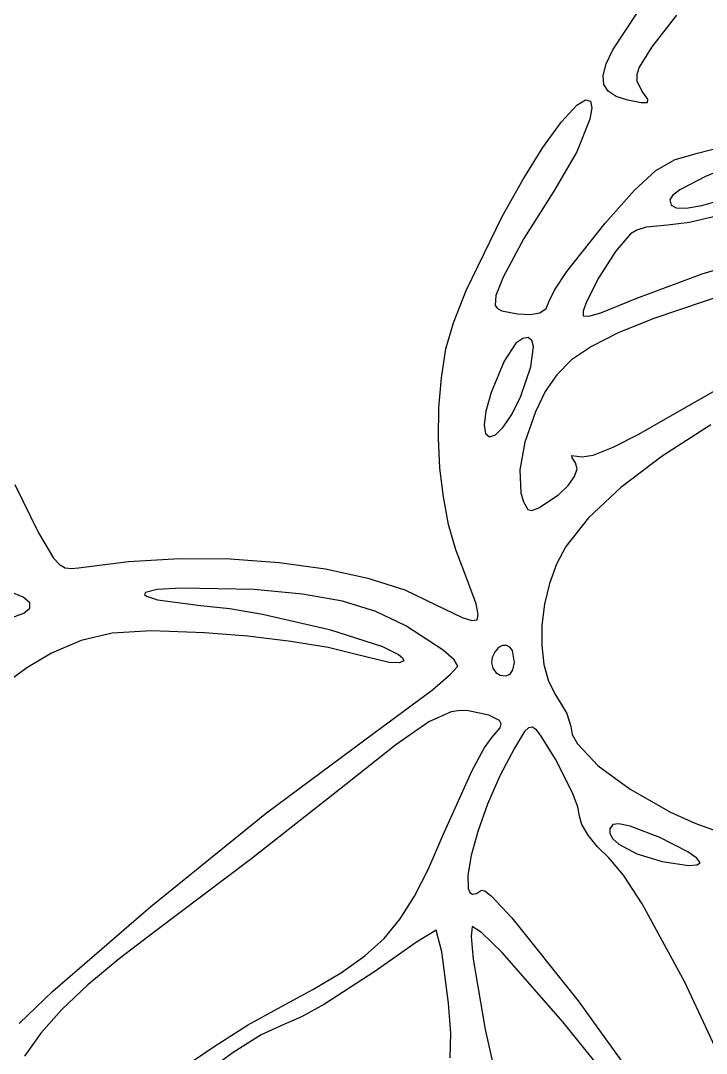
# Model space of a CAD drawing. Extents: x 9 to 1857, y 16 to 982.
# Drawn here: x 1455.3 to 1512.2, y 555.9 to 641.7 of the extents above; entities that cross this region are included whole.
import ezdxf

# ---------------------------------------------------------------- set-up
doc = ezdxf.new("R2010")
doc.units = 0

msp = doc.modelspace()

# ---------------------------------------------------------------- linework, layer by layer
at = {"layer": 'Layer 1'}
for p, q in [((1504.478655, 639.269579), (1506.5259, 642.38298)), ((1509.7729, 642.14352), (1507.727417, 639.520056)), ((1503.923706, 638.101121), (1504.478655, 639.269579)), ((1507.727417, 639.520056), (1506.676313, 637.82683)), ((1503.677338, 637.156528), (1503.923706, 638.101121)), ((1503.736645, 636.409575), (1503.677338, 637.156528)), ((1506.473118, 637.217014), (1506.457877, 636.705307)), ((1506.676313, 637.82683), (1506.473118, 637.217014)), ((1504.098727, 635.83404), (1503.736645, 636.409575)), ((1506.457877, 636.705307), (1506.9104, 635.79695)), ((1504.760679, 635.403699), (1504.098727, 635.83404)), ((1506.9104, 635.79695), (1507.346898, 635.176303)), ((1500.214743, 633.305372), (1501.4953, 634.6831)), ((1501.4953, 634.6831), (1502.215782, 635.120661)), ((1502.215782, 635.120661), (1502.618534, 635.018204)), ((1502.618534, 635.018204), (1502.725125, 634.455738)), ((1505.7196, 635.09233), (1504.760679, 635.403699)), ((1506.821483, 634.865413), (1505.7196, 635.09233)), ((1507.340588, 634.879598), (1506.821483, 634.865413)), ((1507.346898, 635.176303), (1507.340588, 634.879598)), ((1502.725125, 634.455738), (1502.557125, 633.513269)), ((1498.676555, 631.160895), (1500.214743, 633.305372)), ((1502.557125, 633.513269), (1501.483628, 630.808354)), ((1496.998311, 628.468487), (1498.676555, 631.160895)), ((1511.521, 630.68599), (1513.443102, 631.198624)), ((1501.483628, 630.808354), (1499.5706, 627.54352)), ((1509.64235, 630.161654), (1511.521, 630.68599)), ((1508.053125, 629.258805), (1509.64235, 630.161654)), ((1515.258431, 630.029776), (1512.15862, 628.76075)), ((1506.279288, 627.619066), (1508.053125, 629.258805)), ((1512.15862, 628.76075), (1510.033653, 627.652223)), ((1495.297588, 625.446969), (1496.998311, 628.468487)), ((1499.5706, 627.54352), (1497.082663, 623.609855)), ((1503.8468, 624.88406), (1506.279288, 627.619066)), ((1509.438976, 627.191982), (1509.2107, 626.81247)), ((1510.033653, 627.652223), (1509.438976, 627.191982)), ((1511.8599, 626.351813), (1516.003872, 627.515387)), ((1509.2107, 626.81247), (1509.310464, 626.379873)), ((1509.310464, 626.379873), (1509.747303, 626.150619)), ((1509.747303, 626.150619), (1510.578141, 626.137127)), ((1510.578141, 626.137127), (1511.8599, 626.351813)), ((1492.299002, 619.291884), (1495.297588, 625.446969)), ((1513.781563, 625.621805), (1510.839651, 624.934095)), ((1500.668525, 620.866001), (1503.8468, 624.88406)), ((1506.471928, 624.306901), (1505.9317, 624.00615)), ((1507.2344, 624.539141), (1506.471928, 624.306901)), ((1509.0207, 624.70623), (1507.2344, 624.539141)), ((1510.839651, 624.934095), (1509.0207, 624.70623)), ((1497.082663, 623.609855), (1495.3676, 620.39925)), ((1505.9317, 624.00615), (1504.692066, 622.539719)), ((1511.887875, 620.671039), (1519.1185, 622.83752)), ((1504.692066, 622.539719), (1503.312425, 620.365788)), ((1499.642478, 619.329762), (1500.668525, 620.866001)), ((1495.3676, 620.39925), (1494.764017, 618.878841)), ((1503.312425, 620.365788), (1502.264397, 618.306692)), ((1506.479, 618.66193), (1511.887875, 620.671039)), ((1491.23629, 616.595957), (1492.299002, 619.291884)), ((1499.1953, 618.39271), (1499.642478, 619.329762)), ((1516.5138, 619.90742), (1507.880373, 616.965854)), ((1494.764017, 618.878841), (1494.697013, 618.032913)), ((1498.936698, 617.806024), (1499.1953, 618.39271)), ((1502.264397, 618.306692), (1502.012118, 617.577188)), ((1503.473013, 617.445499), (1506.479, 618.66193)), ((1494.697013, 618.032913), (1494.895732, 617.784519)), ((1494.895732, 617.784519), (1495.265802, 617.610715)), ((1495.265802, 617.610715), (1496.5696, 617.3615)), ((1497.632408, 617.293785), (1498.418588, 617.440838)), ((1498.418588, 617.440838), (1498.936698, 617.806024)), ((1502.012118, 617.577188), (1502.0196, 617.18477)), ((1502.479077, 617.17143), (1503.473013, 617.445499)), ((1490.6214, 614.4462), (1491.23629, 616.595957)), ((1496.5696, 617.3615), (1497.632408, 617.293785)), ((1502.0196, 617.18477), (1502.479077, 617.17143)), ((1507.880373, 616.965854), (1504.932145, 615.773232)), ((1504.932145, 615.773232), (1502.702488, 614.653894)), ((1496.4148, 614.92391), (1495.449438, 613.41423)), ((1497.008882, 615.310742), (1496.4148, 614.92391)), ((1497.453361, 615.375911), (1497.008882, 615.310742)), ((1497.745663, 615.146409), (1497.453361, 615.375911)), ((1497.883213, 614.64923), (1497.745663, 615.146409)), ((1490.246094, 612.027482), (1490.6214, 614.4462)), ((1497.683758, 612.959812), (1497.883213, 614.64923)), ((1502.702488, 614.653894), (1501.046088, 613.523721)), ((1495.449438, 613.41423), (1494.3709, 610.81996)), ((1501.046088, 613.523721), (1499.817633, 612.298596)), ((1496.8344, 610.5236), (1497.683758, 612.959812)), ((1499.817633, 612.298596), (1498.871808, 610.894402)), ((1490.041281, 609.540089), (1490.246094, 612.027482)), ((1509.0389, 608.74445), (1514.644808, 611.9334)), ((1494.3709, 610.81996), (1493.927636, 609.260816)), ((1498.871808, 610.894402), (1498.0633, 609.22702)), ((1496.083157, 609.001506), (1496.8344, 610.5236)), ((1496.8344, 610.5236), (1496.8344, 610.5236)), ((1490.002959, 607.032116), (1490.041281, 609.540089)), ((1493.927636, 609.260816), (1493.786972, 608.125975)), ((1495.370603, 607.935463), (1496.083157, 609.001506)), ((1498.0633, 609.22702), (1497.168008, 606.6869)), ((1493.786972, 608.125975), (1493.904921, 607.420727)), ((1506.648522, 607.35122), (1509.0389, 608.74445)), ((1512.615113, 608.148009), (1508.563331, 605.531606)), ((1493.904921, 607.420727), (1494.2375, 607.150365)), ((1494.2375, 607.150365), (1494.740722, 607.32018)), ((1494.740722, 607.32018), (1495.370603, 607.935463)), ((1504.50465, 606.270543), (1506.648522, 607.35122)), ((1490.127125, 604.551655), (1490.002959, 607.032116)), ((1497.168008, 606.6869), (1496.756738, 604.405266)), ((1502.841753, 605.609674), (1504.50465, 606.270543)), ((1501.093356, 605.38887), (1501.075525, 605.598561)), ((1501.075525, 605.598561), (1501.8943, 605.47587)), ((1501.8943, 605.47587), (1502.841753, 605.609674)), ((1508.563331, 605.531606), (1505.143017, 602.938388)), ((1490.409775, 602.1468), (1490.127125, 604.551655)), ((1501.3777, 604.98098), (1501.093356, 605.38887)), ((1501.505905, 604.490698), (1501.3777, 604.98098)), ((1496.756738, 604.405266), (1496.839173, 602.50495)), ((1500.767177, 603.092604), (1501.290338, 603.838401)), ((1501.290338, 603.838401), (1501.505905, 604.490698)), ((1454.8434, 603.18913), (1456.795322, 599.182256)), ((1499.9726, 602.32182), (1500.767177, 603.092604)), ((1505.143017, 602.938388), (1502.447248, 600.42436)), ((1490.846906, 599.865643), (1490.409775, 602.1468)), ((1496.839173, 602.50495), (1497.068558, 601.736169)), ((1498.346425, 601.2382), (1499.973, 602.32183)), ((1499.973, 602.32183), (1499.9726, 602.32182)), ((1497.068558, 601.736169), (1497.425, 601.10878)), ((1497.425, 601.10878), (1497.755766, 601.034312)), ((1497.755766, 601.034312), (1498.346425, 601.2382)), ((1502.447248, 600.42436), (1500.5691, 598.04553)), ((1491.434516, 597.756279), (1490.846906, 599.865643)), ((1456.795322, 599.182256), (1458.048225, 597.058639)), ((1492.1686, 595.8668), (1491.434516, 597.756279)), ((1500.5691, 598.04553), (1499.799723, 596.577051)), ((1458.048225, 597.058639), (1458.543203, 596.532096)), ((1464.266819, 596.789523), (1468.490527, 597.027885)), ((1468.490527, 597.027885), (1472.695037, 596.998893)), ((1472.695037, 596.998893), (1476.774863, 596.713409)), ((1458.543203, 596.532096), (1459.020216, 596.27122)), ((1459.020216, 596.27122), (1459.531527, 596.207628)), ((1459.531527, 596.207628), (1460.1294, 596.27294)), ((1460.1294, 596.27294), (1464.266819, 596.789523)), ((1476.774863, 596.713409), (1480.624518, 596.182297)), ((1480.624518, 596.182297), (1484.138517, 595.416423)), ((1499.799723, 596.577051), (1499.210898, 594.952302)), ((1484.138517, 595.416423), (1487.211373, 594.426649)), ((1493.13385, 593.276655), (1492.1686, 595.8668)), ((1455.526937, 593.816549), (1454.4307, 594.26936)), ((1466.641509, 594.46068), (1465.6675, 594.21589)), ((1468.667975, 594.586899), (1466.641509, 594.46068)), ((1474.6935, 594.45255), (1468.667975, 594.586899)), ((1478.726244, 594.087761), (1474.6935, 594.45255)), ((1487.211373, 594.426649), (1489.7376, 593.22384)), ((1499.210898, 594.952302), (1498.807246, 593.239061)), ((1456.072355, 593.36696), (1455.526937, 593.816549)), ((1465.6675, 594.21589), (1465.608082, 594.061901)), ((1465.608082, 594.061901), (1465.766448, 593.904386)), ((1465.766448, 593.904386), (1466.661513, 593.596529)), ((1466.661513, 593.596529), (1470.2398, 593.13376)), ((1482.0232, 593.498602), (1478.726244, 594.087761)), ((1484.806856, 592.631805), (1482.0232, 593.498602)), ((1455.564162, 592.505817), (1456.08031, 592.927686)), ((1456.08031, 592.927686), (1456.072355, 593.36696)), ((1470.2398, 593.13376), (1472.674479, 592.875477)), ((1472.674479, 592.875477), (1475.398028, 592.423793)), ((1487.2997, 591.4341), (1484.806856, 592.631805)), ((1489.7376, 593.22384), (1491.97445, 592.131511)), ((1493.304091, 592.386534), (1493.13385, 593.276655)), ((1498.807246, 593.239061), (1498.593387, 591.505103)), ((1454.537269, 592.108447), (1455.564162, 592.505817)), ((1475.398028, 592.423793), (1480.94845, 591.147385)), ((1491.97445, 592.131511), (1492.778306, 591.90141)), ((1492.778306, 591.90141), (1493.2201, 591.93826)), ((1493.2201, 591.93826), (1493.304091, 592.386534)), ((1462.921713, 590.836774), (1460.325042, 590.241986)), ((1466.169402, 591.026192), (1462.921713, 590.836774)), ((1470.5733, 590.87802), (1466.169402, 591.026192)), ((1474.187589, 590.58719), (1470.5733, 590.87802)), ((1480.94845, 591.147385), (1485.364497, 589.718862)), ((1490.388575, 589.41603), (1487.2997, 591.4341)), ((1498.593387, 591.505103), (1498.573943, 589.818204)), ((1460.325042, 590.241986), (1457.8742, 589.17405)), ((1477.746613, 590.154376), (1474.187589, 590.58719)), ((1480.840655, 589.63803), (1477.746613, 590.154376)), ((1457.8742, 589.17405), (1455.840016, 587.953803)), ((1483.06, 589.0966), (1480.840655, 589.63803)), ((1485.364497, 589.718862), (1486.670077, 589.077034)), ((1491.299131, 588.618984), (1490.388575, 589.41603)), ((1494.701878, 589.326246), (1494.4633, 588.82331)), ((1494.998222, 589.656286), (1494.701878, 589.326246)), ((1495.322311, 589.820389), (1494.998222, 589.656286)), ((1495.644125, 589.825516), (1495.322311, 589.820389)), ((1495.933642, 589.678628), (1495.644125, 589.825516)), ((1496.160841, 589.386686), (1495.933642, 589.678628)), ((1496.3082, 588.39548), (1496.160841, 589.386686)), ((1498.573943, 589.818204), (1498.753533, 588.246142)), ((1485.897888, 588.402302), (1483.06, 589.0966)), ((1486.777352, 588.362934), (1485.897888, 588.402302)), ((1486.670077, 589.077034), (1487.013772, 588.796887)), ((1487.1196, 588.55255), (1486.777352, 588.362934)), ((1487.013772, 588.796887), (1487.1196, 588.55255)), ((1491.599, 588.10875), (1491.299131, 588.618984)), ((1494.4633, 588.82331), (1494.400091, 588.36399)), ((1494.400091, 588.36399), (1494.505275, 587.93487)), ((1496.186239, 587.807255), (1496.3082, 588.39548)), ((1496.3082, 588.39548), (1496.3082, 588.39548)), ((1498.753533, 588.246142), (1499.136778, 586.856691)), ((1455.840016, 587.953803), (1453.555128, 586.305362)), ((1489.504725, 586.144405), (1491.011209, 587.42202)), ((1491.011209, 587.42202), (1491.599, 588.10875)), ((1494.505275, 587.93487), (1494.756897, 587.58399)), ((1494.756897, 587.58399), (1495.133, 587.35939)), ((1495.600055, 587.290446), (1495.950662, 587.439323)), ((1495.950662, 587.439323), (1496.186239, 587.807255)), ((1495.133, 587.35939), (1495.600055, 587.290446)), ((1499.136778, 586.856691), (1499.7283, 585.71763)), ((1484.6479, 582.54656), (1489.504725, 586.144405)), ((1499.7283, 585.71763), (1500.655538, 584.161384)), ((1491.056552, 584.309346), (1489.215663, 583.471406)), ((1491.798552, 584.422519), (1491.056552, 584.309346)), ((1492.507, 584.38301), (1491.798552, 584.422519)), ((1494.190692, 584.034853), (1492.507, 584.38301)), ((1495.057813, 583.576591), (1494.190692, 584.034853)), ((1500.655538, 584.161384), (1501.0019, 583.09656)), ((1489.215663, 583.471406), (1486.471867, 581.562094)), ((1495.194015, 583.296268), (1495.057813, 583.576591)), ((1495.136702, 582.976536), (1495.194015, 583.296268)), ((1475.731834, 575.907926), (1484.6479, 582.54656)), ((1494.4557, 582.203), (1495.136702, 582.976536)), ((1497.151716, 582.668755), (1496.3075, 581.29669)), ((1497.475999, 582.980869), (1497.151716, 582.668755)), ((1497.78835, 583.029161), (1497.475999, 582.980869)), ((1498.128732, 582.802725), (1497.78835, 583.029161)), ((1498.537109, 582.290654), (1498.128732, 582.802725)), ((1499.7177, 580.36598), (1498.537109, 582.290654)), ((1501.0019, 583.09656), (1501.114987, 582.422953)), ((1501.114987, 582.422953), (1501.54918, 581.636896)), ((1486.471867, 581.562094), (1482.3127, 578.27431)), ((1493.795492, 581.278565), (1494.4557, 582.203)), ((1501.54918, 581.636896), (1503.263788, 579.828465)), ((1492.803138, 579.428555), (1493.795492, 581.278565)), ((1496.3075, 581.29669), (1495.104491, 578.982431)), ((1501.132675, 577.576291), (1499.7177, 580.36598)), ((1503.263788, 579.828465), (1505.911527, 577.873334)), ((1490.3597, 574.02515), (1492.803138, 579.428555)), ((1495.104491, 578.982431), (1494.082986, 576.630658)), ((1482.3127, 578.27431), (1474.403663, 572.049385)), ((1501.562813, 576.423039), (1501.132675, 577.576291)), ((1505.911527, 577.873334), (1509.2582, 575.97357)), ((1494.082986, 576.630658), (1493.275191, 574.380102)), ((1501.7204, 575.63771), (1501.562813, 576.423039)), ((1466.10835, 568.142435), (1475.731834, 575.907926)), ((1501.911961, 574.952476), (1501.7204, 575.63771)), ((1509.2582, 575.97357), (1509.2582, 575.97348)), ((1509.2582, 575.97348), (1511.298089, 575.049213)), ((1502.434488, 574.071761), (1501.911961, 574.952476)), ((1504.4776, 574.94734), (1504.222689, 574.591334)), ((1504.222689, 574.591334), (1504.234619, 574.191471)), ((1504.985622, 575.004611), (1504.4776, 574.94734)), ((1505.904216, 574.800645), (1504.985622, 575.004611)), ((1508.378675, 573.870945), (1505.904216, 574.800645)), ((1511.298089, 575.049213), (1513.052988, 574.42775)), ((1489.166356, 571.272732), (1490.3597, 574.02515)), ((1493.275191, 574.380102), (1492.713313, 572.369495)), ((1503.20817, 573.109088), (1502.434488, 574.071761)), ((1504.234619, 574.191471), (1504.489708, 573.765521)), ((1504.489708, 573.765521), (1504.964275, 573.331253)), ((1510.712097, 572.682127), (1508.378675, 573.870945)), ((1504.1532, 572.17798), (1503.20817, 573.109088)), ((1504.964275, 573.331253), (1506.477119, 572.508838)), ((1474.403663, 572.049385), (1466.5454, 566.11771)), ((1492.713313, 572.369495), (1492.429558, 570.737569)), ((1505.359371, 570.747877), (1504.1532, 572.17798)), ((1506.477119, 572.508838), (1508.5837, 571.86638)), ((1511.454393, 572.154264), (1510.712097, 572.682127)), ((1511.7156, 571.75808), (1511.454393, 572.154264)), ((1488.022564, 569.001761), (1489.166356, 571.272732)), ((1508.5837, 571.86638), (1510.774025, 571.560395)), ((1508.5837, 571.86638), (1508.5837, 571.86638)), ((1510.774025, 571.560395), (1511.452281, 571.594501)), ((1511.452281, 571.594501), (1511.7156, 571.75808)), ((1492.429558, 570.737569), (1492.456133, 569.623054)), ((1506.904616, 568.370497), (1505.359371, 570.747877)), ((1492.456133, 569.623054), (1492.595859, 569.303181)), ((1493.148317, 569.224907), (1493.5691, 569.50119)), ((1493.5691, 569.50119), (1493.846951, 569.436785)), ((1493.846951, 569.436785), (1494.373448, 569.016053)), ((1486.82935, 567.10866), (1488.022564, 569.001761)), ((1492.595859, 569.303181), (1492.825245, 569.164684)), ((1492.825245, 569.164684), (1493.148317, 569.224907)), ((1494.373448, 569.016053), (1496.090913, 567.198671)), ((1457.994766, 561.101107), (1466.10835, 568.142435)), ((1510.4653, 561.858741), (1506.904616, 568.370497)), ((1485.487738, 565.489849), (1486.82935, 567.10866)), ((1496.090913, 567.198671), (1501.6134, 560.31171)), ((1466.5454, 566.11771), (1463.485607, 563.792088)), ((1489.8236, 566.17396), (1488.1658, 565.191636)), ((1490.27545, 564.368736), (1489.8236, 566.17396)), ((1492.8041, 566.47478), (1492.712178, 565.653681)), ((1493.575191, 565.99661), (1492.8041, 566.47478)), ((1495.251175, 564.343863), (1493.575191, 565.99661)), ((1483.898752, 564.04175), (1485.487738, 565.489849)), ((1488.1658, 565.191636), (1484.7143, 562.75375)), ((1492.712178, 565.653681), (1492.8854, 563.768788)), ((1490.8281, 560.10478), (1490.27545, 564.368736)), ((1500.33, 558.55422), (1495.251175, 564.343863)), ((1463.485607, 563.792088), (1460.892597, 561.62449)), ((1481.963417, 562.660787), (1483.898752, 564.04175)), ((1492.8854, 563.768788), (1493.8853, 557.92922)), ((1479.582758, 561.243379), (1481.963417, 562.660787)), ((1484.7143, 562.75375), (1480.5458, 560.027581)), ((1513.741209, 554.81238), (1510.4653, 561.858741)), ((1455.197098, 558.430447), (1457.994766, 561.101107)), ((1460.892597, 561.62449), (1458.738501, 559.580276)), ((1476.6578, 559.68595), (1479.582758, 561.243379)), ((1480.5458, 560.027581), (1478.632775, 558.986329)), ((1491.030485, 557.634797), (1490.8281, 560.10478)), ((1501.6134, 560.31171), (1506.264761, 553.829942)), ((1458.738501, 559.580276), (1456.99545, 557.624804)), ((1474.155597, 558.281081), (1476.6578, 559.68595)), ((1471.373625, 556.529919), (1474.155597, 558.281081)), ((1477.1642, 558.3522), (1475.291732, 557.481305)), ((1478.632775, 558.986329), (1477.1642, 558.3522)), ((1504.086266, 553.911238), (1500.33, 558.55422)), ((1456.99545, 557.624804), (1455.635574, 555.723432)), ((1475.291732, 557.481305), (1472.965611, 556.012542)), ((1490.977875, 555.573985), (1491.030485, 557.634797)), ((1493.8853, 557.92922), (1494.939358, 553.159739)), ((1468.650866, 554.655725), (1471.373625, 556.529919)), ((1472.965611, 556.012542), (1470.363, 554.097636))]:
    msp.add_line(p, q, dxfattribs=at)

doc.saveas('drawing.dxf')
